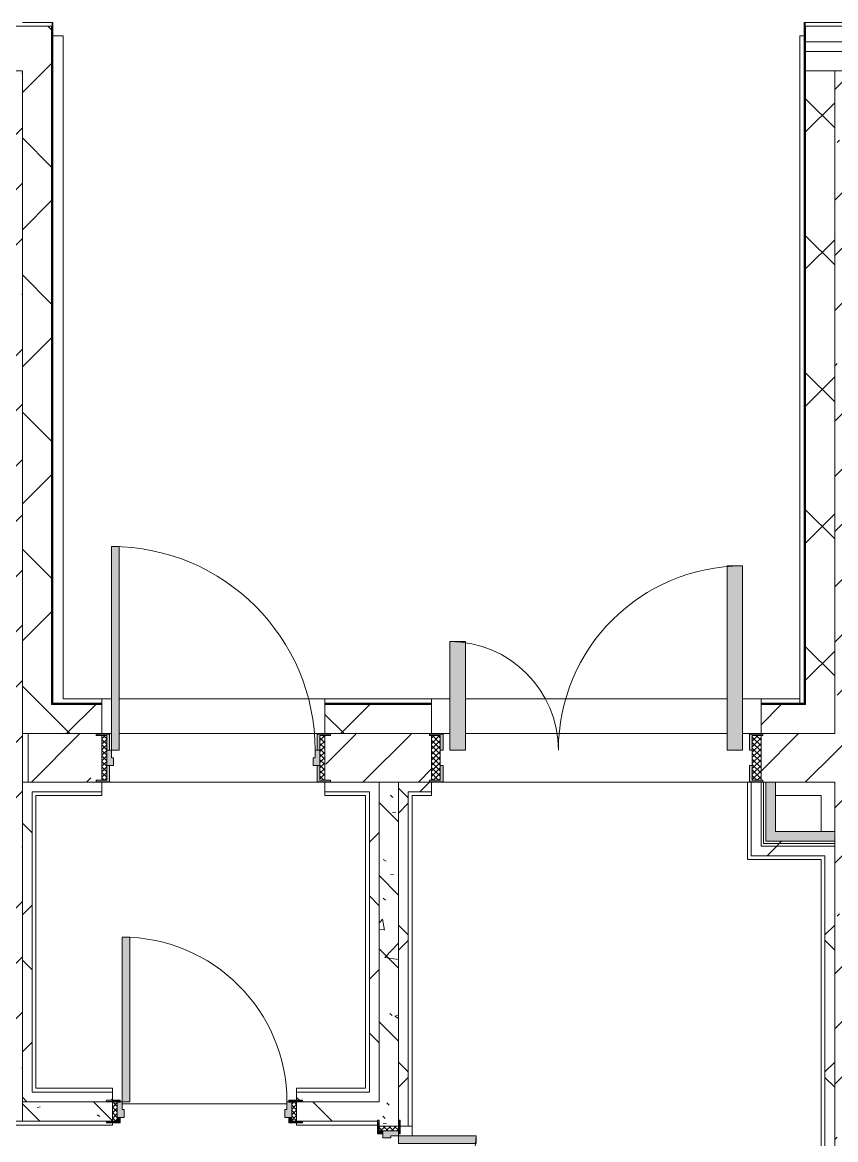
# Model space of a CAD drawing. Header units: millimetres. Extents: x -3377 to 186574, y -8553 to 29000.
# Drawn here: x 144534 to 148729, y 21585 to 27350 of the extents above; entities that cross this region are included whole.
import ezdxf

# ---------------------------------------------------------------- set-up
doc = ezdxf.new("R2010")
doc.units = ezdxf.units.MM
for name, color, linetype, lineweight, true_color in [('A-DOOR-3', 7, 'Continuous', 5, 0xaaaaaa), ('A-DOOR-4', 7, 'Continuous', 5, 0xe2e2e2), ('A-DOOR-FRAM-2', 7, 'Continuous', 5, 0xe2e2e2), ('A-DOOR-FRAM-3', 7, 'Continuous', 5, 0xaaaaaa), ('A-FLOR-1', 7, 'Continuous', 5, 0xaaaaaa), ('I-WALL-2', 7, 'Continuous', 9, 0xe7e7e7), ('I-WALL-5', 7, 'Continuous', 5, 0x787878)]:
    doc.layers.add(name, color=color, linetype=linetype, lineweight=lineweight, true_color=true_color)
for name, color, linetype, lineweight in [('A-WALL', 7, 'Continuous', 9), ('A-WALL-4', 7, 'Continuous', 5), ('I-WALL-3', 7, 'Continuous', 5)]:
    doc.layers.add(name, color=color, linetype=linetype, lineweight=lineweight)
pattern_1 = [(45, (59563.6, 0), (-353.5534, 353.5534), []), (135, (59563.6, 0), (-353.5534, -353.5534), [])]
pattern_2 = [(45, (59563.6, 0), (-285.1231, 285.1231), []), (45, (59848.73, 0), (-285.1231, 285.1231), [504.031, -100.806, 16.764, -84.042])]
pattern_3 = [(135, (59563.6, 0), (-377.1708, -377.1708), [533.4, -88.9, 17.78, -88.9]), (135, (59563.6, 376.94), (-377.1708, -377.1708), []), (50, (59563.6, 0), (637.6445, -55.7866), [66.675, -733.425]), (355, (59563.6, 0), (-123.3494, 668.699), [53.34, -586.74]), (100.451, (59616.75, -4.65), (514.299, 612.908), [56.665, -623.315]), (46.184, (59563.6, 177.8), (948.7764, -147.15), [100.012, -1100.137]), (96.636, (59642.7, 165.5), (830.909, 865.997), [84.998, -934.973]), (351.184, (59563.6, 177.8), (830.918, 865.988), [80.01, -880.11]), (21, (59652.5, 133.35), (530.6506, -357.9283), [66.675, -733.425]), (326, (59652.5, 133.35), (216.308, 644.6585), [53.34, -586.74]), (71.451, (59696.7, 103.5), (746.9596, 286.7243), [56.665, -623.315]), (37.5, (59563.6, 0), (10.81053, 295.9426), [16.764, -562.864, 16.764, -578.866, -588.962]), (37.5, (59563.6, 0), (10.81053, 295.9426), [-1175.258, 16.764, -572.198]), (7.5, (59563.6, 0), (233.8692, 350.6318), [16.764, -322.834, 16.764, -549.529, -224.472]), (7.5, (59563.6, 0), (233.8692, 350.6318), [-905.891, 16.764, -207.708]), (327.5, (59365.36, 0), (474.5678, -20.0513), [16.764, -205.486, 16.764, -676.656, -920.115]), (327.5, (59365.36, 0), (474.5678, -20.0513), [-915.67, 16.764, -903.351]), (317.5, (59276.46, 0), (518.4522, 88.9934), [16.764, -272.161, 16.764, -443.738, -653.415]), (317.5, (59276.46, 0), (518.4522, 88.9934), [-749.427, 16.764, -636.651])]
pattern_4 = [(45, (59563.6, 0), (-530.33, 530.33), []), (135, (59563.6, 0), (-530.33, -530.33), [])]

# ---------------------------------------------------------------- blocks, each defined once
blk = doc.blocks.new('110_Дверь_СКБ_2Ст_Внутренняя - ДН-7д_л__ ДОО_Дв_1450x2100h_Загрузочная_ Помещение холодильных камер-21737406-1_8_1_птичка')
at = {"layer": 'A-DOOR-3'}
h = blk.add_hatch(dxfattribs=at)
h.set_pattern_fill('FP_130', color=256, style=0, pattern_type=2)
h.set_pattern_definition([(135, (1471.41, 189.685), (-14.14214, -14.14214), []), (225, (1471.41, 189.685), (14.14214, -14.14214), [])])
h.paths.add_polyline_path([(862.5, -115), (862.5, 115), (817.5, 115), (817.5, -115)])
at = {"layer": 'A-DOOR-4'}
for points in [[(687.5, 40), (767.5, 40), (767.5, 990), (687.5, 990), (687.5, 86.9)], [(-670.6, 40), (-662.5, 40), (-662.5, 600), (-742.5, 600), (-742.5, 40)]]:
    blk.add_hatch(color=256, dxfattribs=at).paths.add_polyline_path(points)
h = blk.add_hatch(color=256, dxfattribs=at)
h.paths.add_polyline_path([(817.5, 40), (817.5, 115), (872.5, 115), (872.5, 123), (802.5, 123), (802.5, 40), (812.5, 40)])
h.paths.add_polyline_path([(-777.5, 40), (-777.5, 123), (-847.5, 123), (-844.3, 115), (-792.5, 115), (-792.5, 40)])
h = blk.add_hatch(color=256, dxfattribs=at)
h.paths.add_polyline_path([(872.5, -123), (872.5, -115), (817.5, -115), (812.5, -40), (802.5, -40), (802.5, -123), (862.5, -123)])
h.paths.add_polyline_path([(-833.5, -123), (-777.5, -123), (-777.5, -40), (-792.5, -40), (-792.5, -115), (-847.5, -115), (-842.5, -123), (-837.5, -123)])
at = {"layer": 'A-DOOR-FRAM-3'}
h = blk.add_hatch(dxfattribs=at)
h.set_pattern_fill('FP_131', color=256, style=0, pattern_type=2)
h.set_pattern_definition([(45, (-651.384, 189.685), (-14.1421, 14.1421), []), (135, (-651.384, 189.685), (-14.1421, -14.1421), [])])
h.paths.add_polyline_path([(-792.5, -115), (-792.5, 115), (-837.5, 115), (-837.5, -115)])
at = {"layer": 'A-DOOR-3'}
for p, q in [((767.5, 990), (687.5, 990)), ((687.5, 990), (687.5, 40)), ((767.5, 40), (767.5, 990)), ((-742.5, 600), (-742.5, 40)), ((-662.5, 600), (-742.5, 600)), ((-662.5, 40), (-662.5, 600)), ((-777.5, 123), (-847.5, 123)), ((-847.5, 123), (-847.5, 115)), ((-777.5, 40), (-777.5, 123)), ((872.5, 123), (802.5, 123)), ((802.5, 123), (802.5, 40)), ((872.5, 115), (872.5, 123)), ((-847.5, 115), (-792.5, 115)), ((-792.5, 115), (-792.5, 40)), ((817.5, 40), (817.5, 115)), ((817.5, 115), (872.5, 115)), ((-792.5, 40), (-777.5, 40)), ((-742.5, 40), (-662.5, 40)), ((687.5, 40), (767.5, 40)), ((802.5, 40), (817.5, 40)), ((-777.5, -40), (-792.5, -40)), ((-792.5, -40), (-792.5, -115)), ((-777.5, -123), (-777.5, -40)), ((817.5, -40), (802.5, -40)), ((802.5, -40), (802.5, -123)), ((817.5, -115), (817.5, -40)), ((-847.5, -115), (-847.5, -123)), ((-792.5, -115), (-847.5, -115)), ((872.5, -115), (817.5, -115)), ((872.5, -123), (872.5, -115)), ((-847.5, -123), (-777.5, -123)), ((802.5, -123), (872.5, -123))]:
    blk.add_line(p, q, dxfattribs=at)
for centre, radius, start, end in [((767.5, 40), 950, 90, 180), ((-742.5, 40), 560, 0, 90)]:
    blk.add_arc(centre, radius, start, end, dxfattribs=at)
at = {"layer": 'A-DOOR-FRAM-3'}
for p, q in [((-792.5, 115), (-837.5, 115)), ((-837.5, 115), (-837.5, -115)), ((-792.5, -115), (-792.5, 115)), ((862.5, 115), (817.5, 115)), ((817.5, 115), (817.5, -115)), ((862.5, -115), (862.5, 115)), ((-837.5, -115), (-792.5, -115)), ((817.5, -115), (862.5, -115))]:
    blk.add_line(p, q, dxfattribs=at)
blk = doc.blocks.new('110_Дверь_СКБ_1Ст_Внутренняя1 - ДН-6д_ ДОО_Дв_1150x2100-24253098-1_8_1_птичка')
at = {"layer": 'A-DOOR-3'}
h = blk.add_hatch(dxfattribs=at)
h.set_pattern_fill('FP_134', color=256, style=0, pattern_type=2)
h.set_pattern_definition([(135, (1726.41, 189.685), (-14.14214, -14.14214), []), (225, (1726.41, 189.685), (14.14214, -14.14214), [])])
h.paths.add_polyline_path([(562.5, -115), (587.5, -115), (587.5, 115), (562.5, 115), (562.5, 86.9)])
at = {"layer": 'A-DOOR-4'}
h = blk.add_hatch(color=256, dxfattribs=at)
h.paths.add_polyline_path([(-537.5, 40), (-522.5, 40), (-522.5, 123), (-592.5, 123), (-592.5, 115), (-537.5, 115), (-537.5, 86.9)])
h.paths.add_polyline_path([(562.5, 40), (562.5, 115), (617.5, 115), (617.5, 123), (547.5, 123), (547.5, 40)])
h = blk.add_hatch(color=256, dxfattribs=at)
h.paths.add_polyline_path([(-502.5, -40), (-502.5, 0), (-512.5, 0), (-512.5, 40), (-537.5, 40), (-537.5, -40), (-512.5, -40)])
h.paths.add_polyline_path([(562.5, -40), (562.5, 40), (537.5, 40), (537.5, 0), (527.5, 0), (527.5, -40), (537.5, -40)])
h = blk.add_hatch(color=256, dxfattribs=at)
h.paths.add_polyline_path([(587.7, -123), (617.5, -123), (617.5, -115), (562.5, -115), (562.5, -40), (547.5, -40), (547.5, -123), (587.5, -123)])
h.paths.add_polyline_path([(-522.5, -123), (-522.5, -40), (-537.5, -40), (-537.5, -115), (-592.5, -115), (-592.5, -123), (-537.5, -123)])
at = {"layer": 'A-DOOR-FRAM-2'}
blk.add_hatch(color=256, dxfattribs=at).paths.add_polyline_path([(-512.5, 40), (-472.5, 40), (-472.5, 1090), (-512.5, 1090), (-512.5, 86.9)])
at = {"layer": 'A-DOOR-FRAM-3'}
h = blk.add_hatch(dxfattribs=at)
h.set_pattern_fill('FP_135', color=256, style=0, pattern_type=2)
h.set_pattern_definition([(45, (-396.384, 189.685), (-14.1421, 14.1421), []), (135, (-396.384, 189.685), (-14.1421, -14.1421), [])])
h.paths.add_polyline_path([(-537.5, -115), (-537.5, 115), (-562.5, 115), (-562.5, -115), (-554.5, -115)])
at = {"layer": 'A-DOOR-3'}
for p, q in [((-512.5, 1090), (-512.5, 40)), ((-472.5, 1090), (-512.5, 1090)), ((-472.5, 40), (-472.5, 1090)), ((-522.5, 123), (-592.5, 123)), ((-592.5, 123), (-592.5, 115)), ((-522.5, 40), (-522.5, 123)), ((617.5, 123), (547.5, 123)), ((547.5, 123), (547.5, 40)), ((617.5, 115), (617.5, 123)), ((-592.5, 115), (-537.5, 115)), ((-537.5, 115), (-537.5, 40)), ((562.5, 40), (562.5, 115)), ((562.5, 115), (617.5, 115)), ((-537.5, 40), (-522.5, 40)), ((-512.5, 40), (-472.5, 40)), ((547.5, 40), (562.5, 40)), ((-522.5, -40), (-537.5, -40)), ((-537.5, -40), (-537.5, -115)), ((-522.5, -123), (-522.5, -40)), ((562.5, -40), (547.5, -40)), ((547.5, -40), (547.5, -123)), ((562.5, -115), (562.5, -40)), ((-592.5, -115), (-592.5, -123)), ((-537.5, -115), (-592.5, -115)), ((617.5, -115), (562.5, -115)), ((617.5, -123), (617.5, -115)), ((-592.5, -123), (-522.5, -123)), ((547.5, -123), (617.5, -123))]:
    blk.add_line(p, q, dxfattribs=at)
blk.add_arc((-512.5, 40), 1050, 360, 90, dxfattribs=at)
at = {"layer": 'A-DOOR-FRAM-3'}
for p, q in [((-537.5, 115), (-562.5, 115)), ((-562.5, 115), (-562.5, -115)), ((-537.5, -115), (-537.5, 115)), ((587.5, 115), (562.5, 115)), ((562.5, 115), (562.5, -115)), ((587.5, -115), (587.5, 115)), ((-512.5, 40), (-537.5, 40)), ((-537.5, 40), (-537.5, -40)), ((-512.5, 0), (-512.5, 40)), ((-502.5, 0), (-512.5, 0)), ((-502.5, -40), (-502.5, 0)), ((537.5, 0), (527.5, 0)), ((527.5, 0), (527.5, -40)), ((537.5, 40), (537.5, 0)), ((562.5, 40), (537.5, 40)), ((562.5, -40), (562.5, 40)), ((-537.5, -40), (-502.5, -40)), ((527.5, -40), (562.5, -40)), ((-562.5, -115), (-537.5, -115)), ((562.5, -115), (587.5, -115))]:
    blk.add_line(p, q, dxfattribs=at)
blk = doc.blocks.new('110_Дверь_СКБ_1Ст_Внутренняя1 - Д-8_п_ 950x2100h_охрана 2-32213875-1_8_1_птичка')
at = {"layer": 'A-DOOR-3'}
h = blk.add_hatch(dxfattribs=at)
h.set_pattern_fill('FP_136', color=256, style=0, pattern_type=2)
h.set_pattern_definition([(135, (1826.41, 114.685), (-14.14214, -14.14214), []), (225, (1826.41, 114.685), (14.14214, -14.14214), [])])
h.paths.add_polyline_path([(465.3, -50), (487.5, -50), (487.5, 50), (462.5, 50), (462.5, -50)])
at = {"layer": 'A-DOOR-4'}
h = blk.add_hatch(color=256, dxfattribs=at)
h.paths.add_polyline_path([(-402.5, -30), (-402.5, 10), (-412.5, 10), (-412.5, 50), (-437.5, 50), (-437.5, -30), (-412.5, -30)])
h.paths.add_polyline_path([(427.5, -30), (462.5, -30), (462.5, 50), (437.5, 50), (437.5, 10), (427.5, 10), (427.5, -6)])
at = {"layer": 'A-DOOR-FRAM-2'}
for points in [[(-372.5, 50), (-372.5, 900), (-412.5, 900), (-412.5, 50)], [(-460, 50), (-422.5, 50), (-422.5, 58), (-492.5, 53.6), (-492.5, 50), (-462.5, 50)], [(487.5, 50), (517.5, 50), (517.5, 58), (447.5, 58), (447.5, 50), (474.8, 50)], [(-492.5, -58), (-422.5, -58), (-422.5, -50), (-492.5, -50)], [(-422.5, -50), (-422.5, -30), (-437.5, -30), (-437.5, -50)], [(462.5, -50), (462.5, -30), (447.5, -30), (447.5, -50)], [(517.5, -58), (517.5, -50), (447.5, -50), (447.5, -58), (494.1, -58)]]:
    blk.add_hatch(color=256, dxfattribs=at).paths.add_polyline_path(points)
at = {"layer": 'A-DOOR-FRAM-3'}
h = blk.add_hatch(dxfattribs=at)
h.set_pattern_fill('FP_137', color=256, style=0, pattern_type=2)
h.set_pattern_definition([(45, (-296.384, 114.685), (-14.1421, 14.1421), []), (135, (-296.384, 114.685), (-14.1421, -14.1421), [])])
h.paths.add_polyline_path([(-437.5, -50), (-437.5, 50), (-462.5, 50), (-462.5, -50), (-456.3, -50)])
at = {"layer": 'A-DOOR-3'}
for p, q in [((-412.5, 900), (-412.5, 50)), ((-372.5, 900), (-412.5, 900)), ((-372.5, 50), (-372.5, 900)), ((-412.5, 50), (-372.5, 50))]:
    blk.add_line(p, q, dxfattribs=at)
blk.add_arc((-412.5, 50), 850, 360, 90, dxfattribs=at)
at = {"layer": 'A-DOOR-FRAM-3'}
for p, q in [((-422.5, 58), (-492.5, 58)), ((-492.5, 58), (-492.5, 50)), ((-422.5, 50), (-422.5, 58)), ((517.5, 58), (447.5, 58)), ((447.5, 58), (447.5, 50)), ((517.5, 50), (517.5, 58)), ((-492.5, 50), (-422.5, 50)), ((-437.5, 50), (-462.5, 50)), ((-462.5, 50), (-462.5, -50)), ((-412.5, 50), (-437.5, 50)), ((-437.5, 50), (-437.5, -30)), ((-437.5, -50), (-437.5, 50)), ((-422.5, 50), (-437.5, 50)), ((-437.5, 50), (-437.5, 49)), ((-437.5, 49), (-422.5, 49)), ((-422.5, 49), (-422.5, 50)), ((-412.5, 10), (-412.5, 50)), ((-402.5, 10), (-412.5, 10)), ((-402.5, -30), (-402.5, 10)), ((437.5, 10), (427.5, 10)), ((427.5, 10), (427.5, -30)), ((437.5, 50), (437.5, 10)), ((462.5, 50), (437.5, 50)), ((462.5, 50), (447.5, 50)), ((447.5, 50), (447.5, 49)), ((447.5, 50), (517.5, 50)), ((447.5, 49), (462.5, 49)), ((462.5, -30), (462.5, 50)), ((487.5, 50), (462.5, 50)), ((462.5, 50), (462.5, -50)), ((462.5, 49), (462.5, 50)), ((487.5, -50), (487.5, 50)), ((-422.5, -50), (-492.5, -50)), ((-492.5, -50), (-492.5, -58)), ((-462.5, -50), (-437.5, -50)), ((-437.5, -30), (-402.5, -30)), ((-422.5, -30), (-437.5, -30)), ((-437.5, -30), (-437.5, -50)), ((-437.5, -50), (-422.5, -50)), ((-422.5, -50), (-422.5, -30)), ((-422.5, -58), (-422.5, -50)), ((427.5, -30), (462.5, -30)), ((462.5, -30), (447.5, -30)), ((447.5, -30), (447.5, -50)), ((447.5, -50), (462.5, -50)), ((517.5, -50), (447.5, -50)), ((447.5, -50), (447.5, -58)), ((462.5, -50), (462.5, -30)), ((462.5, -50), (487.5, -50)), ((517.5, -58), (517.5, -50)), ((-492.5, -58), (-422.5, -58)), ((447.5, -58), (517.5, -58))]:
    blk.add_line(p, q, dxfattribs=at)
blk = doc.blocks.new('110_Дверь_СКБ_2Ст - Д-10а_ СОШ_Дв_1450x2100h_Горячий цех-25784455-1_8_1_птичка')
at = {"layer": 'A-DOOR-3'}
h = blk.add_hatch(dxfattribs=at)
h.set_pattern_fill('FP_141', color=256, style=0, pattern_type=2)
h.set_pattern_definition([(135, (1601.41, 114.685), (-14.14214, -14.14214), []), (225, (1601.41, 114.685), (14.14214, -14.14214), [])])
h.paths.add_polyline_path([(712.5, 50), (687.5, 50), (687.5, -50), (712.5, -50)])
at = {"layer": 'A-DOOR-4'}
for points in [[(662.5, 120), (662.5, 950), (622.5, 950), (622.5, 50), (662.5, 50), (662.5, 100)], [(-597.5, 386.9), (-597.5, 450), (-637.5, 450), (-637.5, 50), (-597.5, 50), (-597.5, 175)]]:
    blk.add_hatch(color=256, dxfattribs=at).paths.add_polyline_path(points)
h = blk.add_hatch(color=256, dxfattribs=at)
h.paths.add_polyline_path([(687.5, -30), (687.5, 50), (662.5, 50), (662.5, 10), (652.5, 10), (652.5, -30), (662.5, -30)])
h.paths.add_polyline_path([(-627.5, -6), (-627.5, 10), (-637.5, 10), (-637.5, 50), (-662.5, 50), (-662.5, -30), (-627.5, -28.9)])
at = {"layer": 'A-DOOR-FRAM-2'}
for points in [[(-647.5, 58), (-717.5, 58), (-712.5, 50), (-647.5, 50)], [(742.5, 58), (672.5, 58), (672.5, 50), (742.5, 50)], [(-647.5, -50), (-717.5, -53.5), (-712.5, -58), (-647.5, -58)], [(-647.5, -30), (-662.5, -30), (-662.5, -50), (-647.5, -50)], [(687.5, -30), (672.5, -30), (672.5, -50), (687.5, -50)], [(742.5, -50), (672.5, -50), (672.5, -58), (742.5, -58)]]:
    blk.add_hatch(color=256, dxfattribs=at).paths.add_polyline_path(points)
at = {"layer": 'A-DOOR-FRAM-3'}
h = blk.add_hatch(dxfattribs=at)
h.set_pattern_fill('FP_142', color=256, style=0, pattern_type=2)
h.set_pattern_definition([(45, (-521.384, 114.685), (-14.1421, 14.1421), []), (135, (-521.384, 114.685), (-14.1421, -14.1421), [])])
h.paths.add_polyline_path([(-662.5, -24.2), (-662.5, 50), (-687.5, 50), (-687.5, -50), (-662.5, -50)])
at = {"layer": 'A-DOOR-3'}
for p, q in [((662.5, 950), (622.5, 950)), ((622.5, 950), (622.5, 50)), ((662.5, 50), (662.5, 950)), ((-637.5, 450), (-637.5, 50)), ((-597.5, 450), (-637.5, 450)), ((-597.5, 50), (-597.5, 450)), ((-637.5, 50), (-597.5, 50)), ((622.5, 50), (662.5, 50))]:
    blk.add_line(p, q, dxfattribs=at)
for centre, radius, start, end in [((662.5, 50), 900, 90, 180), ((-637.5, 50), 400, 0, 90)]:
    blk.add_arc(centre, radius, start, end, dxfattribs=at)
at = {"layer": 'A-DOOR-FRAM-3'}
for p, q in [((-647.5, 58), (-717.5, 58)), ((-717.5, 58), (-717.5, 50)), ((-647.5, 50), (-647.5, 58)), ((742.5, 58), (672.5, 58)), ((672.5, 58), (672.5, 50)), ((742.5, 50), (742.5, 58)), ((-717.5, 50), (-647.5, 50)), ((-662.5, 50), (-687.5, 50)), ((-687.5, 50), (-687.5, -50)), ((-637.5, 50), (-662.5, 50)), ((-662.5, 50), (-662.5, -30)), ((-662.5, -50), (-662.5, 50)), ((-637.5, 10), (-637.5, 50)), ((-627.5, 10), (-637.5, 10)), ((-627.5, -30), (-627.5, 10)), ((662.5, 10), (652.5, 10)), ((652.5, 10), (652.5, -30)), ((662.5, 50), (662.5, 10)), ((687.5, 50), (662.5, 50)), ((672.5, 50), (742.5, 50)), ((687.5, -30), (687.5, 50)), ((712.5, 50), (687.5, 50)), ((687.5, 50), (687.5, -50)), ((712.5, -50), (712.5, 50)), ((-647.5, -50), (-717.5, -50)), ((-717.5, -50), (-717.5, -58)), ((-687.5, -50), (-662.5, -50)), ((-662.5, -30), (-627.5, -30)), ((-647.5, -30), (-662.5, -30)), ((-662.5, -30), (-662.5, -50)), ((-662.5, -50), (-647.5, -50)), ((-647.5, -50), (-647.5, -30)), ((-647.5, -58), (-647.5, -50)), ((652.5, -30), (687.5, -30)), ((687.5, -30), (672.5, -30)), ((672.5, -30), (672.5, -50)), ((672.5, -50), (687.5, -50)), ((742.5, -50), (672.5, -50)), ((672.5, -50), (672.5, -58)), ((687.5, -50), (687.5, -30)), ((687.5, -50), (712.5, -50)), ((742.5, -58), (742.5, -50)), ((-717.5, -58), (-647.5, -58)), ((672.5, -58), (742.5, -58))]:
    blk.add_line(p, q, dxfattribs=at)

msp = doc.modelspace()

# ---------------------------------------------------------------- hatches: boundary and pattern name
at = {"layer": 'A-WALL-4'}
h = msp.add_hatch(dxfattribs=at)
h.set_pattern_fill('FP_118', color=256, style=0, pattern_type=2)
h.set_pattern_definition(pattern_1)
h.paths.add_polyline_path([(144563.6, 23680), (144683.6, 23680), (144683.6, 27330), (144533.6, 27330), (144533.6, 23680)])
h = msp.add_hatch(dxfattribs=at)
h.set_pattern_fill('FP_118', color=256, style=0, pattern_type=2)
h.set_pattern_definition(pattern_1)
h.paths.add_polyline_path([(150456.9, 27200), (152773.6, 27200), (152773.6, 27250), (148573.6, 27250), (148573.6, 27200), (149598.9, 27200)])
h = msp.add_hatch(dxfattribs=at)
h.set_pattern_fill('FP_118', color=256, style=0, pattern_type=2)
h.set_pattern_definition(pattern_1)
h.paths.add_polyline_path([(149598.9, 27100), (152723.6, 27100), (152723.6, 27200), (148573.6, 27200), (148573.6, 27100), (148993.3, 27100)])
h = msp.add_hatch(dxfattribs=at)
h.set_pattern_fill('FP_118', color=256, style=0, pattern_type=2)
h.set_pattern_definition(pattern_1)
h.paths.add_polyline_path([(148696, 23680), (148723.6, 23680), (148723.6, 27100), (148573.6, 27100), (148573.6, 23680), (148669.5, 23680)])
h = msp.add_hatch(dxfattribs=at)
h.set_pattern_fill('FP_118', color=256, style=0, pattern_type=2)
h.set_pattern_definition(pattern_1)
h.paths.add_polyline_path([(148543.6, 23680), (148573.6, 23680), (148570.6, 23830), (148343.6, 23830), (148343.6, 23680), (148418.6, 23680)])
h.paths.add_polyline_path([(144943.6, 23680), (144943.6, 23830), (144683.6, 23830), (144683.6, 23680), (144743.6, 23680)])
h.paths.add_polyline_path([(146093.6, 23680), (146643.6, 23680), (146643.6, 23830), (146093.6, 23830), (146093.6, 23790)])
at = {"layer": 'I-WALL-2'}
for points in [[(148368.6, 23125), (148418.6, 23125), (148418.6, 23430), (148368.6, 23430), (148368.6, 23210.7)], [(148720.2, 23125), (148723.6, 23125), (148720.1, 23175), (148418.6, 23175), (148418.6, 23125), (148673.6, 23125)]]:
    msp.add_hatch(color=256, dxfattribs=at).paths.add_polyline_path(points)
at = {"layer": 'I-WALL-3'}
h = msp.add_hatch(dxfattribs=at)
h.set_pattern_fill('FP_99', color=256, style=0, pattern_type=2)
h.set_pattern_definition(pattern_2)
h.paths.add_polyline_path([(144433.6, 21680), (144533.6, 21680), (144533.6, 27100), (144313.6, 27100), (144313.6, 21680)])
h = msp.add_hatch(dxfattribs=at)
h.set_pattern_fill('FP_99', color=256, style=0, pattern_type=2)
h.set_pattern_definition(pattern_2)
h.paths.add_polyline_path([(148723.6, 17270), (148973.6, 17270), (148973.6, 27100), (148723.6, 27100), (148723.6, 17850)])
h = msp.add_hatch(dxfattribs=at)
h.set_pattern_fill('FP_99', color=256, style=0, pattern_type=2)
h.set_pattern_definition(pattern_2)
h.paths.add_polyline_path([(144563.6, 23430), (144913.6, 23432), (144913.6, 23440), (144943.6, 23440), (144943.6, 23670), (144913.6, 23670), (144913.6, 23678), (144563.6, 23680), (144563.6, 23641.9)])
h.paths.add_polyline_path([(146643.6, 23430), (146638.6, 23432), (146633.6, 23434), (146633.6, 23440), (146643.6, 23440), (146639.6, 23670), (146633.6, 23670.7), (146633.6, 23678), (146123.6, 23678), (146123.6, 23670), (146093.6, 23670), (146094.6, 23440), (146123.6, 23440), (146123.6, 23432), (146633.6, 23430)])
h.paths.add_polyline_path([(148723.6, 23430), (148723.6, 23680), (148353.6, 23678), (148353.6, 23670), (148343.6, 23670), (148343.6, 23440), (148353.6, 23440), (148353.6, 23432), (148669.5, 23430)])
h = msp.add_hatch(dxfattribs=at)
h.set_pattern_fill('FP_118', color=256, style=0, pattern_type=2)
h.set_pattern_definition(pattern_1)
h.paths.add_polyline_path([(144583.6, 21830), (144583.6, 23430), (144533.6, 23430), (144533.6, 21830), (144583.3, 21830)])
h = msp.add_hatch(dxfattribs=at)
h.set_pattern_fill('FP_118', color=256, style=0, pattern_type=2)
h.set_pattern_definition(pattern_1)
h.paths.add_polyline_path([(146323.6, 21780), (146373.6, 21780), (146373.6, 23430), (146323.6, 23430), (146323.6, 21785.6)])
h = msp.add_hatch(dxfattribs=at)
h.set_pattern_fill('FP_118', color=256, style=0, pattern_type=2)
h.set_pattern_definition(pattern_1)
h.paths.add_polyline_path([(146473.6, 19300), (146523.6, 19300), (146523.6, 20255), (146481.6, 20255), (146481.6, 20225), (146473.6, 20225), (146473.6, 19350)])
h.paths.add_polyline_path([(146481.6, 21655), (146523.6, 21660), (146523.6, 23430), (146473.6, 23430), (146473.8, 21685), (146481.6, 21680), (146481.6, 21660)])
h = msp.add_hatch(dxfattribs=at)
h.set_pattern_fill('FP_118', color=256, style=0, pattern_type=2)
h.set_pattern_definition(pattern_1)
h.paths.add_polyline_path([(146523.6, 23380), (146643.6, 23380), (146643.6, 23430), (146523.6, 23430)])
h = msp.add_hatch(dxfattribs=at)
h.set_pattern_fill('FP_208', color=256, style=0, pattern_type=2)
h.set_pattern_definition(pattern_4)
h.paths.add_polyline_path([(148437.1, 23112.5), (148723.6, 23112.5), (148723.6, 23125), (148368.6, 23125), (148368.6, 23112.5), (148430.2, 23112.5)])
h = msp.add_hatch(dxfattribs=at)
h.set_pattern_fill('FP_118', color=256, style=0, pattern_type=2)
h.set_pattern_definition(pattern_1)
h.paths.add_polyline_path([(148343.6, 23050), (148673.6, 23050), (148669.5, 23100), (148343.6, 23100), (148343.6, 23067)])
h = msp.add_hatch(dxfattribs=at)
h.set_pattern_fill('FP_208', color=256, style=0, pattern_type=2)
h.set_pattern_definition(pattern_4)
h.paths.add_polyline_path([(148418.6, 23100), (148723.6, 23104.6), (148723.6, 23112.5), (148356.1, 23112.5), (148356.1, 23100), (148363.8, 23100)])
h = msp.add_hatch(dxfattribs=at)
h.set_pattern_fill('FP_118', color=256, style=0, pattern_type=2)
h.set_pattern_definition(pattern_1)
h.paths.add_polyline_path([(148673.6, 19350), (148723.6, 19351.2), (148723.6, 23100), (148673.6, 23100), (148673.6, 19370)])
h = msp.add_hatch(dxfattribs=at)
h.set_pattern_fill('FP_118', color=256, style=0, pattern_type=2)
h.set_pattern_definition(pattern_1)
h.paths.add_polyline_path([(146303.6, 21780), (146323.6, 21780), (146323.6, 21830), (145948.3, 21830), (145948.3, 21788), (145978.3, 21788), (145978.3, 21780), (146270.1, 21780)])
h.paths.add_polyline_path([(144624, 21780), (144968.3, 21783.6), (144968.3, 21788), (144998.3, 21788), (144998.3, 21830), (144533.6, 21830), (144533.6, 21780), (144603.6, 21780)])
at = {"layer": 'I-WALL-5'}
h = msp.add_hatch(dxfattribs=at)
h.set_pattern_fill('FP_129', color=256, style=0, pattern_type=2)
h.set_pattern_definition(pattern_3)
h.paths.add_polyline_path([(146473.6, 21780), (146473.6, 23430), (146373.6, 23430), (146373.6, 21780), (146419.8, 21780)])
h = msp.add_hatch(dxfattribs=at)
h.set_pattern_fill('FP_129', color=256, style=0, pattern_type=2)
h.set_pattern_definition(pattern_3)
h.paths.add_polyline_path([(145959.2, 21680), (146473.6, 21685), (146473.6, 21780), (145948.3, 21780), (145948.3, 21680)])
h.paths.add_polyline_path([(144573.6, 21680), (144998.3, 21680), (144998.3, 21780), (144533.6, 21780), (144533.6, 21680)])
h = msp.add_hatch(dxfattribs=at)
h.set_pattern_fill('FP_129', color=256, style=0, pattern_type=2)
h.set_pattern_definition(pattern_3)
h.paths.add_polyline_path([(146473.6, 20030), (146473.6, 20255), (146373.6, 20255), (146373.6, 20030)])
h.paths.add_polyline_path([(146473.6, 21655), (146473.6, 21680), (146373.6, 21680), (146373.6, 21655), (146402.8, 21655)])

# ---------------------------------------------------------------- linework, layer by layer
at = {"layer": 'A-FLOR-1'}
for p, q in [((148653.6, 23360), (148418.6, 23360)), ((148653.6, 23175), (148653.6, 23360)), ((145898.3, 21770), (145048.3, 21770)), ((144998.3, 21660), (144299.6, 21660)), ((144998.3, 21672), (144998.3, 21660)), ((145948.3, 21660), (145948.3, 21672)), ((146365.6, 21660), (145948.3, 21660)), ((146543.6, 21605), (146543.6, 21655))]:
    msp.add_line(p, q, dxfattribs=at)
at = {"layer": 'A-WALL'}
for p, q in [((144686.6, 27330), (139913.6, 27330)), ((144683.6, 23830), (144683.6, 27330)), ((144686.6, 27350), (144686.6, 23833)), ((148570.6, 27350), (148570.6, 23833)), ((152853.6, 27330), (148570.6, 27330)), ((148573.6, 27330), (148573.6, 23830)), ((152773.6, 27250), (148573.6, 27250)), ((152723.6, 27200), (148573.6, 27200)), ((148723.6, 27100), (148573.6, 27100)), ((144683.6, 23830), (144943.6, 23830)), ((144686.6, 23833), (144943.6, 23833)), ((146093.6, 23833), (146643.6, 23833)), ((146093.6, 23830), (146643.6, 23830)), ((148343.6, 23833), (148570.6, 23833)), ((148343.6, 23830), (148573.6, 23830)), ((144683.6, 23680), (144943.6, 23680)), ((146643.6, 23680), (146093.6, 23680)), ((148343.6, 23680), (148573.6, 23680)), ((144943.6, 23430), (144583.6, 23430)), ((146323.6, 23430), (146093.6, 23430)), ((146473.6, 23430), (146373.6, 23430)), ((146643.6, 23430), (146523.6, 23430)), ((148293.6, 23430), (148293.6, 23050)), ((148343.6, 23430), (148418.6, 23430)), ((148356.1, 23112.5), (148356.1, 23430)), ((148368.6, 23125), (148368.6, 23430)), ((144583.6, 23380), (144583.6, 21830)), ((144583.6, 23380), (144943.6, 23380)), ((146093.6, 23380), (146323.6, 23380)), ((146323.6, 21830), (146323.6, 23380)), ((146523.6, 21655), (146523.6, 23380)), ((146523.6, 23380), (146643.6, 23380)), ((148723.6, 23125), (148368.6, 23125)), ((148723.6, 19370), (148723.6, 23175)), ((148723.6, 23112.5), (148356.1, 23112.5)), ((148723.6, 23100), (148356.1, 23100)), ((148293.6, 23050), (148673.6, 23050)), ((148673.6, 23050), (148673.6, 19350)), ((144583.6, 21830), (144998.3, 21830)), ((145948.3, 21830), (146323.6, 21830)), ((144968.3, 21780), (144533.6, 21780)), ((144533.6, 21780), (144533.6, 21680)), ((145978.3, 21780), (146323.6, 21780))]:
    msp.add_line(p, q, dxfattribs=at)
at = {"layer": 'A-WALL-4'}
for p, q in [((144691.6, 27350), (144533.6, 27350)), ((144691.6, 23838), (144691.6, 27350)), ((148565.6, 27350), (148565.6, 23838)), ((152873.6, 27350), (148565.6, 27350)), ((144691.6, 27280), (144743.6, 27280)), ((144743.6, 27280), (144743.6, 23860)), ((148543.6, 23838), (148543.6, 27280)), ((148565.6, 27280), (148543.6, 27280)), ((148723.6, 23680), (148723.6, 27100)), ((148723.6, 27100), (152623.6, 27100)), ((144943.6, 23838), (144691.6, 23838)), ((144743.6, 23860), (144993.6, 23860)), ((144943.6, 23680), (144943.6, 23860)), ((145033.6, 23860), (146738.6, 23860)), ((146093.6, 23860), (146093.6, 23680)), ((146643.6, 23838), (146093.6, 23838)), ((146643.6, 23680), (146643.6, 23860)), ((146818.6, 23860), (148168.6, 23860)), ((148248.6, 23860), (148543.6, 23860)), ((148343.6, 23860), (148343.6, 23680)), ((148565.6, 23838), (148343.6, 23838)), ((144533.6, 23680), (144563.6, 23680))]:
    msp.add_line(p, q, dxfattribs=at)
at = {"layer": 'I-WALL-3'}
for p, q in [((144533.6, 27100), (144313.6, 27100)), ((144533.6, 27100), (144533.6, 21780)), ((144683.6, 23680), (144563.6, 23680)), ((144563.6, 23680), (144563.6, 23430)), ((144943.6, 23680), (144993.6, 23680)), ((145033.6, 23680), (146093.6, 23680)), ((146643.6, 23680), (146738.6, 23680)), ((146818.6, 23680), (148168.6, 23680)), ((148248.6, 23680), (148343.6, 23680)), ((148723.6, 23680), (148573.6, 23680)), ((144583.6, 23430), (144533.6, 23430)), ((146093.6, 23430), (144943.6, 23430)), ((144943.6, 23360), (144943.6, 23430)), ((146093.6, 23430), (146093.6, 23360)), ((146323.6, 23430), (146323.6, 23430)), ((146373.6, 23430), (146323.6, 23430)), ((146373.6, 23430), (146373.6, 21780)), ((146473.6, 21685), (146473.6, 23430)), ((146523.6, 23430), (146473.6, 23430)), ((148343.6, 23430), (146643.6, 23430)), ((146643.6, 23360), (146643.6, 23430)), ((148273.6, 23430), (148273.6, 23030)), ((148343.6, 23430), (148343.6, 23100)), ((148418.6, 23430), (148723.6, 23430)), ((148418.6, 23175), (148418.6, 23430)), ((148723.6, 23430), (148723.6, 23175)), ((144603.6, 21850), (144603.6, 23360)), ((144603.6, 23360), (144943.6, 23360)), ((146093.6, 23360), (146303.6, 23360)), ((146303.6, 23360), (146303.6, 21850)), ((146543.6, 21655), (146543.6, 23360)), ((146543.6, 23360), (146643.6, 23360)), ((148723.6, 23175), (148418.6, 23175)), ((148418.6, 23100), (148343.6, 23100)), ((148273.6, 23030), (148653.6, 23030)), ((148653.6, 23030), (148653.6, 19370)), ((144998.3, 21850), (144603.6, 21850)), ((144998.3, 21788), (144998.3, 21850)), ((146303.6, 21850), (145948.3, 21850)), ((145948.3, 21850), (145948.3, 21788)), ((146323.6, 21780), (146373.6, 21780)), ((144313.6, 21680), (144968.3, 21680)), ((145978.3, 21680), (146365.6, 21680)), ((146481.6, 21655), (146543.6, 21655))]:
    msp.add_line(p, q, dxfattribs=at)

# ---------------------------------------------------------------- block references
at = {"layer": 'A-DOOR-3'}
for name, p in [('110_Дверь_СКБ_1Ст_Внутренняя1 - ДН-6д_ ДОО_Дв_1150x2100-24253098-1_8_1_птичка', (145506.1, 23555)), ('110_Дверь_СКБ_2Ст_Внутренняя - ДН-7д_л__ ДОО_Дв_1450x2100h_Загрузочная_ Помещение холодильных камер-21737406-1_8_1_птичка', (147481.1, 23555)), ('110_Дверь_СКБ_1Ст_Внутренняя1 - Д-8_п_ 950x2100h_охрана 2-32213875-1_8_1_птичка', (145460.8, 21730))]:
    msp.add_blockref(name, p, dxfattribs=at)
at = {"layer": 'A-DOOR-3', "rotation": 270}
msp.add_blockref('110_Дверь_СКБ_2Ст - Д-10а_ СОШ_Дв_1450x2100h_Горячий цех-25784455-1_8_1_птичка', (146423.6, 20967.5), dxfattribs=at)

doc.saveas('drawing.dxf')
